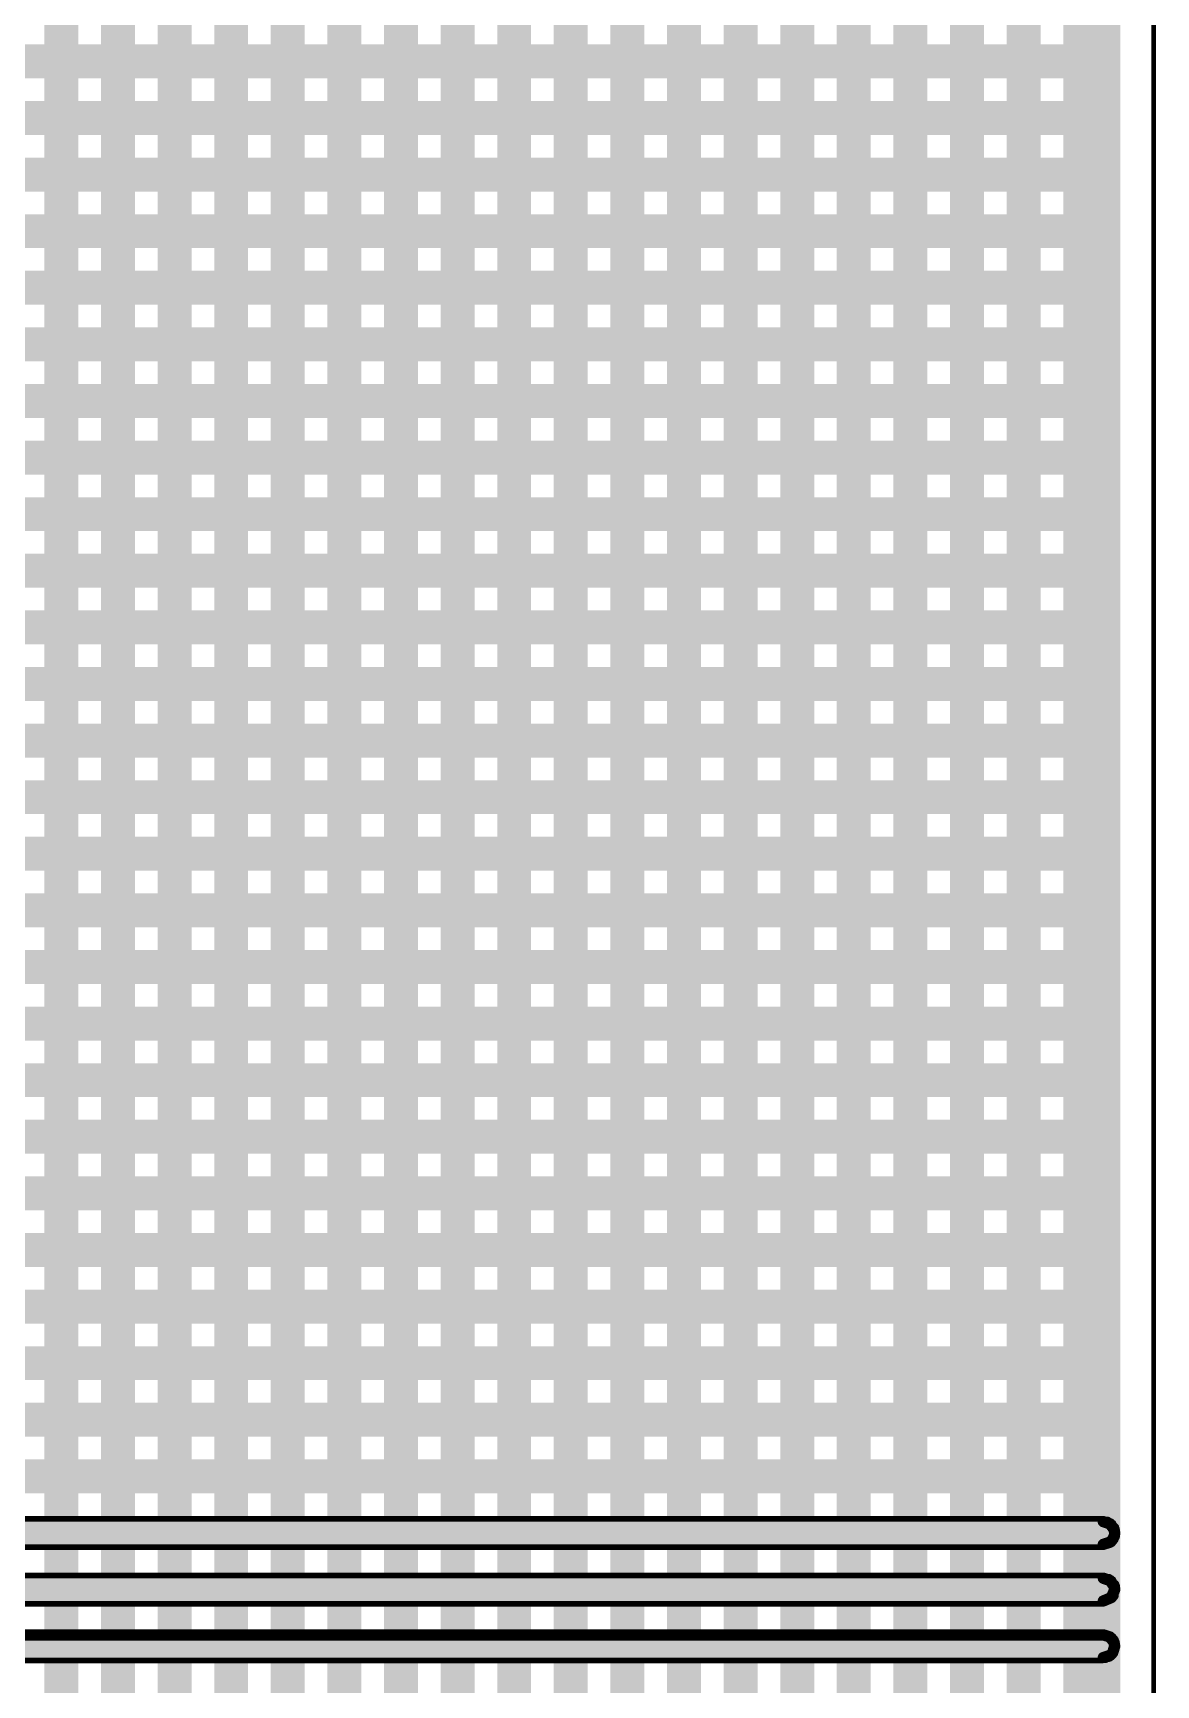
# Model space of a CAD drawing. Header units: millimetres. Extents: x 2260 to 2572, y -21 to 200.
# Drawn here: x 2345.67 to 2350.71, y 69.21 to 76.62 of the extents above; entities that cross this region are included whole.
import ezdxf

# ---------------------------------------------------------------- set-up
doc = ezdxf.new("R2010")
doc.units = ezdxf.units.MM
doc.layers.get('0').update_dxf_attribs({"lineweight": 18})
doc.layers.add('01', color=1, linetype='Continuous', lineweight=18)

# ---------------------------------------------------------------- blocks, each defined once
blk = doc.blocks.new('PAD_R1')
blk.add_lwpolyline([(0.25, 0, 0.5, 0.5, 1), (-0.25, 0, 0.5, 0.5, 1)], format="xyseb", close=True)

msp = doc.modelspace()

# ---------------------------------------------------------------- linework, layer by layer
at = {"layer": '01'}
msp.add_lwpolyline([(2325.2003, 61.9288, 0.02, 0.02, 0.414219), (2325.5003, 61.6288, 0.02, 0.02, 0), (2350.4001, 61.6288, 0.02, 0.02, 0.414219), (2350.7001, 61.9288, 0.02, 0.02, 0), (2350.7001, 141.2913, 0.02, 0.02, 0.414219), (2350.4001, 141.5913, 0.02, 0.02, 0), (2325.5003, 141.5913, 0.02, 0.02, 0.414219), (2325.2003, 141.2913, 0.02, 0.02, 0)], format="xyseb", close=True, dxfattribs=at)
for points in [[(2345.7982, 137.5361, 0.1524, 0.1524, 0), (2345.7982, 65.7287, 0.1524, 0.1524, 0)], [(2346.0522, 137.5361, 0.1524, 0.1524, 0), (2346.0522, 65.7287, 0.1524, 0.1524, 0)], [(2346.3062, 137.5361, 0.1524, 0.1524, 0), (2346.3062, 65.7287, 0.1524, 0.1524, 0)], [(2346.5602, 137.5361, 0.1524, 0.1524, 0), (2346.5602, 65.7287, 0.1524, 0.1524, 0)], [(2346.8142, 137.5361, 0.1524, 0.1524, 0), (2346.8142, 65.7287, 0.1524, 0.1524, 0)], [(2347.0682, 137.5361, 0.1524, 0.1524, 0), (2347.0682, 65.7287, 0.1524, 0.1524, 0)], [(2347.3222, 137.5361, 0.1524, 0.1524, 0), (2347.3222, 65.7287, 0.1524, 0.1524, 0)], [(2347.5762, 137.5361, 0.1524, 0.1524, 0), (2347.5762, 65.7287, 0.1524, 0.1524, 0)], [(2347.8302, 137.5361, 0.1524, 0.1524, 0), (2347.8302, 65.7287, 0.1524, 0.1524, 0)], [(2348.0842, 137.5361, 0.1524, 0.1524, 0), (2348.0842, 65.7287, 0.1524, 0.1524, 0)], [(2348.3382, 137.5361, 0.1524, 0.1524, 0), (2348.3382, 65.7287, 0.1524, 0.1524, 0)], [(2348.5922, 137.5361, 0.1524, 0.1524, 0), (2348.5922, 65.7287, 0.1524, 0.1524, 0)], [(2348.8462, 137.5361, 0.1524, 0.1524, 0), (2348.8462, 65.7287, 0.1524, 0.1524, 0)], [(2349.1002, 137.5361, 0.1524, 0.1524, 0), (2349.1002, 65.7287, 0.1524, 0.1524, 0)], [(2349.3542, 137.5361, 0.1524, 0.1524, 0), (2349.3542, 65.7287, 0.1524, 0.1524, 0)], [(2349.6082, 137.5361, 0.1524, 0.1524, 0), (2349.6082, 65.7287, 0.1524, 0.1524, 0)], [(2349.8622, 137.5361, 0.1524, 0.1524, 0), (2349.8622, 65.7287, 0.1524, 0.1524, 0)], [(2350.1162, 137.5361, 0.1524, 0.1524, 0), (2350.1162, 65.7287, 0.1524, 0.1524, 0)], [(2350.3702, 137.5361, 0.1524, 0.1524, 0), (2350.3702, 65.7287, 0.1524, 0.1524, 0)], [(2350.4741, 137.5361, 0.1524, 0.1524, 0), (2350.4741, 65.7287, 0.1524, 0.1524, 0)], [(2350.4741, 76.4913, 0.1524, 0.1524, 0), (2325.4264, 76.4913, 0.1524, 0.1524, 0)], [(2350.4741, 76.2373, 0.1524, 0.1524, 0), (2325.4264, 76.2373, 0.1524, 0.1524, 0)], [(2350.4741, 75.9833, 0.1524, 0.1524, 0), (2325.4264, 75.9833, 0.1524, 0.1524, 0)], [(2350.4741, 75.7293, 0.1524, 0.1524, 0), (2325.4264, 75.7293, 0.1524, 0.1524, 0)], [(2350.4741, 75.4753, 0.1524, 0.1524, 0), (2325.4264, 75.4753, 0.1524, 0.1524, 0)], [(2350.4741, 75.2213, 0.1524, 0.1524, 0), (2325.4264, 75.2213, 0.1524, 0.1524, 0)], [(2350.4741, 74.9673, 0.1524, 0.1524, 0), (2325.4264, 74.9673, 0.1524, 0.1524, 0)], [(2350.4741, 74.7133, 0.1524, 0.1524, 0), (2325.4264, 74.7133, 0.1524, 0.1524, 0)], [(2350.4741, 74.4593, 0.1524, 0.1524, 0), (2325.4264, 74.4593, 0.1524, 0.1524, 0)], [(2350.4741, 74.2053, 0.1524, 0.1524, 0), (2325.4264, 74.2053, 0.1524, 0.1524, 0)], [(2350.4741, 73.9513, 0.1524, 0.1524, 0), (2325.4264, 73.9513, 0.1524, 0.1524, 0)], [(2350.4741, 73.6973, 0.1524, 0.1524, 0), (2325.4264, 73.6973, 0.1524, 0.1524, 0)], [(2350.4741, 73.4433, 0.1524, 0.1524, 0), (2325.4264, 73.4433, 0.1524, 0.1524, 0)], [(2350.4741, 73.1893, 0.1524, 0.1524, 0), (2325.4264, 73.1893, 0.1524, 0.1524, 0)], [(2350.4741, 72.9353, 0.1524, 0.1524, 0), (2325.4264, 72.9353, 0.1524, 0.1524, 0)], [(2350.4741, 72.6813, 0.1524, 0.1524, 0), (2325.4264, 72.6813, 0.1524, 0.1524, 0)], [(2350.4741, 72.4273, 0.1524, 0.1524, 0), (2325.4264, 72.4273, 0.1524, 0.1524, 0)], [(2350.4741, 72.1733, 0.1524, 0.1524, 0), (2325.4264, 72.1733, 0.1524, 0.1524, 0)], [(2350.4741, 71.9193, 0.1524, 0.1524, 0), (2325.4264, 71.9193, 0.1524, 0.1524, 0)], [(2350.4741, 71.6653, 0.1524, 0.1524, 0), (2325.4264, 71.6653, 0.1524, 0.1524, 0)], [(2350.4741, 71.4113, 0.1524, 0.1524, 0), (2325.4264, 71.4113, 0.1524, 0.1524, 0)], [(2350.4741, 71.1573, 0.1524, 0.1524, 0), (2325.4264, 71.1573, 0.1524, 0.1524, 0)], [(2350.4741, 70.9033, 0.1524, 0.1524, 0), (2325.4264, 70.9033, 0.1524, 0.1524, 0)], [(2350.4741, 70.6493, 0.1524, 0.1524, 0), (2325.4264, 70.6493, 0.1524, 0.1524, 0)], [(2350.4741, 70.3953, 0.1524, 0.1524, 0), (2325.4264, 70.3953, 0.1524, 0.1524, 0)], [(2350.4741, 70.1413, 0.1524, 0.1524, 0), (2325.4264, 70.1413, 0.1524, 0.1524, 0)], [(2350.4912, 69.9352, 0.0508, 0.0508, 0), (2325.4092, 69.9352, 0.0508, 0.0508, 0)], [(2350.4741, 69.9381, 0.0508, 0.0508, 0), (2325.4264, 69.9381, 0.0508, 0.0508, 0)], [(2350.4741, 69.9381, 0.0508, 0.0508, 0), (2325.4264, 69.9381, 0.0508, 0.0508, 0)], [(2350.4741, 69.9508, 0.0254, 0.0254, 0), (2325.4264, 69.9508, 0.0254, 0.0254, 0)], [(2350.5201, 69.9098, 0.0508, 0.0508, 0), (2339.758, 69.9098, 0.0508, 0.0508, 0)], [(2350.5249, 69.8873, 0.0508, 0.0508, 0), (2341.592, 69.8873, 0.0508, 0.0508, 0)], [(2350.5042, 69.9282, 0.0508, 0.0508, 0), (2350.4741, 69.9381, 0.0508, 0.0508, 0)], [(2350.519, 69.9322, 0.0254, 0.0254, 0), (2350.4741, 69.9508, 0.0254, 0.0254, 0)], [(2350.5226, 69.9023, 0.0508, 0.0508, 0), (2350.5042, 69.9282, 0.0508, 0.0508, 0)], [(2350.5249, 69.8873, 0.0508, 0.0508, 0), (2350.5226, 69.9023, 0.0508, 0.0508, 0)], [(2350.524, 69.8779, 0.0508, 0.0508, 0), (2350.5249, 69.8873, 0.0508, 0.0508, 0)], [(2350.5376, 69.8873, 0.0254, 0.0254, 0), (2350.519, 69.9322, 0.0254, 0.0254, 0)], [(2350.5233, 69.8732, 0.0508, 0.0508, 0), (2341.7351, 69.8732, 0.0508, 0.0508, 0)], [(2350.5066, 69.8478, 0.0508, 0.0508, 0), (2341.8306, 69.8478, 0.0508, 0.0508, 0)], [(2341.8589, 69.8365, 0.0508, 0.0508, 0), (2350.4741, 69.8365, 0.0508, 0.0508, 0)], [(2341.8563, 69.8238, 0.0254, 0.0254, 0), (2350.4741, 69.8238, 0.0254, 0.0254, 0)], [(2350.4741, 69.8365, 0.0508, 0.0508, 0), (2350.5035, 69.8459, 0.0508, 0.0508, 0)], [(2350.4741, 69.8238, 0.0254, 0.0254, 0), (2350.519, 69.8424, 0.0254, 0.0254, 0)], [(2350.5035, 69.8459, 0.0508, 0.0508, 0), (2350.5059, 69.8478, 0.0508, 0.0508, 0)], [(2350.5059, 69.8478, 0.0508, 0.0508, 0), (2350.5083, 69.8498, 0.0508, 0.0508, 0)], [(2350.5083, 69.8498, 0.0508, 0.0508, 0), (2350.5102, 69.8517, 0.0508, 0.0508, 0)], [(2350.5102, 69.8517, 0.0508, 0.0508, 0), (2350.5175, 69.861, 0.0508, 0.0508, 0)], [(2350.5175, 69.861, 0.0508, 0.0508, 0), (2350.524, 69.8779, 0.0508, 0.0508, 0)], [(2350.519, 69.8424, 0.0254, 0.0254, 0), (2350.5376, 69.8873, 0.0254, 0.0254, 0)], [(2350.4741, 69.6968, 0.0254, 0.0254, 0), (2342.0554, 69.6968, 0.0254, 0.0254, 0)], [(2350.4741, 69.6841, 0.0508, 0.0508, 0), (2342.0886, 69.6841, 0.0508, 0.0508, 0)], [(2350.4741, 69.6841, 0.0508, 0.0508, 0), (2342.0886, 69.6841, 0.0508, 0.0508, 0)], [(2350.4971, 69.6786, 0.0508, 0.0508, 0), (2342.0948, 69.6786, 0.0508, 0.0508, 0)], [(2350.5049, 69.6737, 0.0508, 0.0508, 0), (2350.4741, 69.6841, 0.0508, 0.0508, 0)], [(2350.519, 69.6782, 0.0254, 0.0254, 0), (2350.4741, 69.6968, 0.0254, 0.0254, 0)], [(2350.5231, 69.6466, 0.0508, 0.0508, 0), (2350.5049, 69.6737, 0.0508, 0.0508, 0)], [(2350.5376, 69.6333, 0.0254, 0.0254, 0), (2350.519, 69.6782, 0.0254, 0.0254, 0)], [(2350.5212, 69.6532, 0.0508, 0.0508, 0), (2342.1175, 69.6532, 0.0508, 0.0508, 0)], [(2350.5233, 69.6474, 0.0508, 0.0508, 0), (2342.1219, 69.6474, 0.0508, 0.0508, 0)], [(2350.5249, 69.6333, 0.0508, 0.0508, 0), (2342.1325, 69.6333, 0.0508, 0.0508, 0)], [(2350.5181, 69.6079, 0.0508, 0.0508, 0), (2342.1522, 69.6079, 0.0508, 0.0508, 0)], [(2350.4741, 69.5825, 0.0508, 0.0508, 0), (2350.51, 69.5974, 0.0508, 0.0508, 0)], [(2350.51, 69.5974, 0.0508, 0.0508, 0), (2350.5249, 69.6333, 0.0508, 0.0508, 0)], [(2350.524, 69.6427, 0.0508, 0.0508, 0), (2350.5231, 69.6466, 0.0508, 0.0508, 0)], [(2350.5249, 69.6333, 0.0508, 0.0508, 0), (2350.524, 69.6427, 0.0508, 0.0508, 0)], [(2350.519, 69.5884, 0.0254, 0.0254, 0), (2350.5376, 69.6333, 0.0254, 0.0254, 0)], [(2350.4741, 69.5825, 0.0508, 0.0508, 0), (2342.1713, 69.5825, 0.0508, 0.0508, 0)], [(2342.1713, 69.5825, 0.0508, 0.0508, 0), (2350.4741, 69.5825, 0.0508, 0.0508, 0)], [(2342.165, 69.5698, 0.0254, 0.0254, 0), (2350.4741, 69.5698, 0.0254, 0.0254, 0)], [(2350.4741, 69.5698, 0.0254, 0.0254, 0), (2350.519, 69.5884, 0.0254, 0.0254, 0)], [(2350.4741, 69.4428, 0.0254, 0.0254, 0), (2342.241, 69.4428, 0.0254, 0.0254, 0)], [(2350.4741, 69.4428, 0.0254, 0.0254, 0), (2342.241, 69.4428, 0.0254, 0.0254, 0)], [(2350.5121, 69.4302, 0.0254, 0.0254, 0), (2342.2473, 69.4302, 0.0254, 0.0254, 0)], [(2350.4741, 69.4301, 0.0508, 0.0508, 0), (2342.2616, 69.4301, 0.0508, 0.0508, 0)], [(2350.5248, 69.4175, 0.0254, 0.0254, 0), (2342.2537, 69.4175, 0.0254, 0.0254, 0)], [(2350.5185, 69.4048, 0.0508, 0.0508, 0), (2342.2725, 69.4048, 0.0508, 0.0508, 0)], [(2350.5249, 69.3793, 0.0508, 0.0508, 0), (2342.2821, 69.3793, 0.0508, 0.0508, 0)], [(2350.5034, 69.4208, 0.0508, 0.0508, 0), (2350.4741, 69.4301, 0.0508, 0.0508, 0)], [(2350.519, 69.4242, 0.0254, 0.0254, 0), (2350.4741, 69.4428, 0.0254, 0.0254, 0)], [(2350.5219, 69.3963, 0.0508, 0.0508, 0), (2350.5034, 69.4208, 0.0508, 0.0508, 0)], [(2350.5163, 69.3511, 0.0508, 0.0508, 0), (2350.5249, 69.3793, 0.0508, 0.0508, 0)], [(2350.5249, 69.3793, 0.0508, 0.0508, 0), (2350.5219, 69.3963, 0.0508, 0.0508, 0)], [(2350.5376, 69.3793, 0.0254, 0.0254, 0), (2350.519, 69.4242, 0.0254, 0.0254, 0)], [(2350.519, 69.3344, 0.0254, 0.0254, 0), (2350.5376, 69.3793, 0.0254, 0.0254, 0)], [(2350.5028, 69.337, 0.0508, 0.0508, 0), (2342.2976, 69.337, 0.0508, 0.0508, 0)], [(2350.4982, 69.3342, 0.0508, 0.0508, 0), (2342.2984, 69.3342, 0.0508, 0.0508, 0)], [(2342.2996, 69.3285, 0.0508, 0.0508, 0), (2350.4741, 69.3285, 0.0508, 0.0508, 0)], [(2350.481, 69.3286, 0.0508, 0.0508, 0), (2342.2998, 69.3286, 0.0508, 0.0508, 0)], [(2342.2911, 69.3158, 0.0254, 0.0254, 0), (2350.4741, 69.3158, 0.0254, 0.0254, 0)], [(2350.4741, 69.3285, 0.0508, 0.0508, 0), (2350.5035, 69.3379, 0.0508, 0.0508, 0)], [(2350.4741, 69.3158, 0.0254, 0.0254, 0), (2350.519, 69.3344, 0.0254, 0.0254, 0)], [(2350.5035, 69.3379, 0.0508, 0.0508, 0), (2350.512, 69.3455, 0.0508, 0.0508, 0)], [(2350.512, 69.3455, 0.0508, 0.0508, 0), (2350.515, 69.3493, 0.0508, 0.0508, 0)], [(2350.515, 69.3493, 0.0508, 0.0508, 0), (2350.5163, 69.3511, 0.0508, 0.0508, 0)]]:
    msp.add_lwpolyline(points, format="xyseb", dxfattribs=at)

# ---------------------------------------------------------------- block references
for p, xscale, yscale in [((2350.4741, 76.4913), -0.1524, 0.1524), ((2350.4741, 76.2373), -0.1524, 0.1524), ((2350.4741, 75.9833), -0.1524, 0.1524), ((2350.4741, 75.7293), -0.1524, 0.1524), ((2350.4741, 75.4753), -0.1524, 0.1524), ((2350.4741, 75.2213), -0.1524, 0.1524), ((2350.4741, 74.9673), -0.1524, 0.1524), ((2350.4741, 74.7133), -0.1524, 0.1524), ((2350.4741, 74.4593), -0.1524, 0.1524), ((2350.4741, 74.2053), -0.1524, 0.1524), ((2350.4741, 73.9513), -0.1524, 0.1524), ((2350.4741, 73.6973), -0.1524, 0.1524), ((2350.4741, 73.4433), -0.1524, 0.1524), ((2350.4741, 73.1893), -0.1524, 0.1524), ((2350.4741, 72.9353), -0.1524, 0.1524), ((2350.4741, 72.6813), -0.1524, 0.1524), ((2350.4741, 72.4273), -0.1524, 0.1524), ((2350.4741, 72.1733), -0.1524, 0.1524), ((2350.4741, 71.9193), -0.1524, 0.1524), ((2350.4741, 71.6653), -0.1524, 0.1524), ((2350.4741, 71.4113), -0.1524, 0.1524), ((2350.4741, 71.1573), -0.1524, 0.1524), ((2350.4741, 70.9033), -0.1524, 0.1524), ((2350.4741, 70.6493), -0.1524, 0.1524), ((2350.4741, 70.3953), -0.1524, 0.1524), ((2350.4741, 70.1413), -0.1524, 0.1524), ((2350.4741, 69.9381), -0.0508, 0.0508), ((2350.4741, 69.9381), -0.0508, 0.0508), ((2350.4741, 69.9381), -0.0508, 0.0508), ((2350.4741, 69.9508), -0.0254, 0.0254), ((2350.4741, 69.9508), -0.0254, 0.0254), ((2350.4912, 69.9352), -0.0508, 0.0508), ((2350.5042, 69.9282), -0.0508, 0.0508), ((2350.5042, 69.9282), -0.0508, 0.0508), ((2350.5201, 69.9098), -0.0508, 0.0508), ((2350.5226, 69.9023), -0.0508, 0.0508), ((2350.5226, 69.9023), -0.0508, 0.0508), ((2350.5249, 69.8873), -0.0508, 0.0508), ((2350.5249, 69.8873), -0.0508, 0.0508), ((2350.5249, 69.8873), -0.0508, 0.0508), ((2350.519, 69.9322), -0.0254, 0.0254), ((2350.519, 69.9322), -0.0254, 0.0254), ((2350.4741, 69.8365), -0.0508, 0.0508), ((2350.4741, 69.8365), -0.0508, 0.0508), ((2350.4741, 69.8238), -0.0254, 0.0254), ((2350.4741, 69.8238), -0.0254, 0.0254), ((2350.5035, 69.8459), -0.0508, 0.0508), ((2350.5035, 69.8459), -0.0508, 0.0508), ((2350.5059, 69.8478), -0.0508, 0.0508), ((2350.5059, 69.8478), -0.0508, 0.0508), ((2350.5066, 69.8478), -0.0508, 0.0508), ((2350.5083, 69.8498), -0.0508, 0.0508), ((2350.5083, 69.8498), -0.0508, 0.0508), ((2350.5102, 69.8517), -0.0508, 0.0508), ((2350.5102, 69.8517), -0.0508, 0.0508), ((2350.5175, 69.861), -0.0508, 0.0508), ((2350.5175, 69.861), -0.0508, 0.0508), ((2350.5233, 69.8732), -0.0508, 0.0508), ((2350.524, 69.8779), -0.0508, 0.0508), ((2350.524, 69.8779), -0.0508, 0.0508), ((2350.519, 69.8424), -0.0254, 0.0254), ((2350.519, 69.8424), -0.0254, 0.0254), ((2350.5376, 69.8873), -0.0254, 0.0254), ((2350.5376, 69.8873), -0.0254, 0.0254), ((2350.4741, 69.6841), -0.0508, 0.0508), ((2350.4741, 69.6841), -0.0508, 0.0508), ((2350.4741, 69.6841), -0.0508, 0.0508), ((2350.4741, 69.6968), -0.0254, 0.0254), ((2350.4741, 69.6968), -0.0254, 0.0254), ((2350.4971, 69.6786), -0.0508, 0.0508), ((2350.5049, 69.6737), -0.0508, 0.0508), ((2350.5049, 69.6737), -0.0508, 0.0508), ((2350.519, 69.6782), -0.0254, 0.0254), ((2350.519, 69.6782), -0.0254, 0.0254), ((2350.51, 69.5974), -0.0508, 0.0508), ((2350.51, 69.5974), -0.0508, 0.0508), ((2350.5181, 69.6079), -0.0508, 0.0508), ((2350.5212, 69.6532), -0.0508, 0.0508), ((2350.5231, 69.6466), -0.0508, 0.0508), ((2350.5231, 69.6466), -0.0508, 0.0508), ((2350.5233, 69.6474), -0.0508, 0.0508), ((2350.524, 69.6427), -0.0508, 0.0508), ((2350.524, 69.6427), -0.0508, 0.0508), ((2350.5249, 69.6333), -0.0508, 0.0508), ((2350.5249, 69.6333), -0.0508, 0.0508), ((2350.5249, 69.6333), -0.0508, 0.0508), ((2350.5376, 69.6333), -0.0254, 0.0254), ((2350.5376, 69.6333), -0.0254, 0.0254), ((2350.4741, 69.5825), -0.0508, 0.0508), ((2350.4741, 69.5825), -0.0508, 0.0508), ((2350.4741, 69.5825), -0.0508, 0.0508), ((2350.4741, 69.5698), -0.0254, 0.0254), ((2350.4741, 69.5698), -0.0254, 0.0254), ((2350.519, 69.5884), -0.0254, 0.0254), ((2350.519, 69.5884), -0.0254, 0.0254), ((2350.4741, 69.4301), -0.0508, 0.0508), ((2350.4741, 69.4301), -0.0508, 0.0508), ((2350.4741, 69.4428), -0.0254, 0.0254), ((2350.4741, 69.4428), -0.0254, 0.0254), ((2350.4741, 69.4428), -0.0254, 0.0254), ((2350.5034, 69.4208), -0.0508, 0.0508), ((2350.5034, 69.4208), -0.0508, 0.0508), ((2350.5185, 69.4048), -0.0508, 0.0508), ((2350.5219, 69.3963), -0.0508, 0.0508), ((2350.5219, 69.3963), -0.0508, 0.0508), ((2350.5121, 69.4302), -0.0254, 0.0254), ((2350.5249, 69.3793), -0.0508, 0.0508), ((2350.5249, 69.3793), -0.0508, 0.0508), ((2350.5249, 69.3793), -0.0508, 0.0508), ((2350.519, 69.4242), -0.0254, 0.0254), ((2350.519, 69.4242), -0.0254, 0.0254), ((2350.5248, 69.4175), -0.0254, 0.0254), ((2350.5376, 69.3793), -0.0254, 0.0254), ((2350.5376, 69.3793), -0.0254, 0.0254), ((2350.4741, 69.3285), -0.0508, 0.0508), ((2350.4741, 69.3285), -0.0508, 0.0508), ((2350.481, 69.3286), -0.0508, 0.0508), ((2350.4741, 69.3158), -0.0254, 0.0254), ((2350.4741, 69.3158), -0.0254, 0.0254), ((2350.4982, 69.3342), -0.0508, 0.0508), ((2350.5028, 69.337), -0.0508, 0.0508), ((2350.5035, 69.3379), -0.0508, 0.0508), ((2350.5035, 69.3379), -0.0508, 0.0508), ((2350.512, 69.3455), -0.0508, 0.0508), ((2350.512, 69.3455), -0.0508, 0.0508), ((2350.515, 69.3493), -0.0508, 0.0508), ((2350.515, 69.3493), -0.0508, 0.0508), ((2350.5163, 69.3511), -0.0508, 0.0508), ((2350.5163, 69.3511), -0.0508, 0.0508), ((2350.519, 69.3344), -0.0254, 0.0254), ((2350.519, 69.3344), -0.0254, 0.0254)]:
    msp.add_blockref('PAD_R1', p, dxfattribs=dict(at, xscale=xscale, yscale=yscale))

doc.saveas('drawing.dxf')
